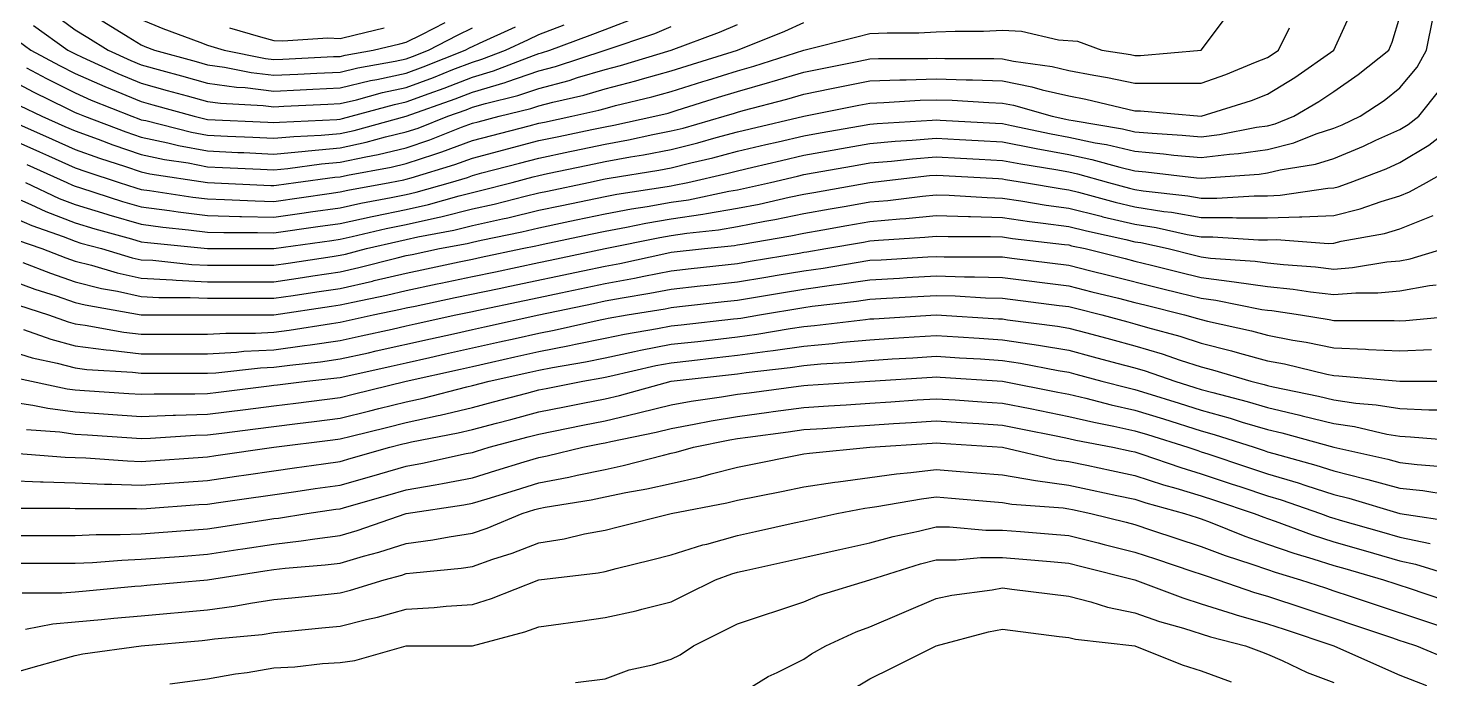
# Model space of a CAD drawing. Header units: inches. Extents: x 794995 to 811195, y 2485918 to 2508058.
# Drawn here: x 796174 to 796809, y 2489353 to 2489648 of the extents above; entities that cross this region are included whole.
import ezdxf

# ---------------------------------------------------------------- set-up
doc = ezdxf.new("R2010")
doc.units = ezdxf.units.IN
doc.header["$MEASUREMENT"] = 0
doc.layers.add('contour', color=7, linetype='Continuous')

msp = doc.modelspace()

# ---------------------------------------------------------------- linework, layer by layer
at = {"layer": 'contour'}
for points in [[(796165.16, 2489572.74), (796175.16, 2489568.36), (796181.96, 2489565.16), (796195.16, 2489560.03), (796204.1, 2489557.3), (796220.71, 2489552.81), (796225.16, 2489551.52), (796227.95, 2489551.15), (796255.16, 2489548.36), (796285.16, 2489548.36), (796311.41, 2489552.11), (796315.16, 2489552.65), (796320.61, 2489553.82), (796336.1, 2489557.42), (796345.16, 2489559.27), (796359.28, 2489562.48), (796360.76, 2489562.76), (796375.16, 2489566.36), (796384.96, 2489568.57), (796398.95, 2489572.15), (796405.16, 2489573.62), (796409.07, 2489574.45), (796427.66, 2489578.36), (796435.16, 2489579.94), (796437.09, 2489580.3), (796459.58, 2489583.94), (796465.16, 2489585.03), (796474.05, 2489587.25), (796484, 2489589.52), (796495.16, 2489592.48), (796508.02, 2489595.5), (796513.62, 2489596.82), (796525.16, 2489599.54), (796532.66, 2489600.86), (796550.87, 2489604.07), (796555.16, 2489604.83), (796558.4, 2489605.12), (796583.34, 2489606.54), (796585.16, 2489606.7), (796586.92, 2489606.6), (796612, 2489605.2), (796615.16, 2489605.03), (796619.3, 2489604.22), (796637.16, 2489600.36), (796645.16, 2489598.89), (796657.16, 2489596.36), (796662.3, 2489595.5), (796675.16, 2489592.48), (796688.13, 2489591.33), (796692.75, 2489590.78), (796705.16, 2489589.61), (796718.02, 2489591.22), (796722.03, 2489591.49), (796735.16, 2489593.36), (796747.16, 2489596.36), (796757.16, 2489600.36), (796765.16, 2489602.91), (796769.03, 2489604.49), (796777.16, 2489608.36), (796787.96, 2489615.56), (796795.16, 2489621.22), (796802.9, 2489630.62), (796807.16, 2489638.36), (796813.16, 2489668.36)], [(796168.16, 2489605.36), (796184.77, 2489597.98), (796195.16, 2489593.36), (796206.18, 2489589.38), (796217.96, 2489585.56), (796225.16, 2489583.1), (796229.07, 2489582.27), (796255.16, 2489578.36), (796283.76, 2489576.97), (796285.16, 2489576.93), (796286.41, 2489577.11), (796295.16, 2489578.36), (796312.76, 2489580.76), (796315.16, 2489580.97), (796318.49, 2489581.69), (796338.24, 2489585.28), (796345.16, 2489586.93), (796358.02, 2489591.22), (796361.31, 2489592.21), (796375.16, 2489597.31), (796383.91, 2489599.61), (796400.87, 2489604.07), (796405.16, 2489605.2), (796407.77, 2489605.75), (796420.16, 2489608.36), (796432.43, 2489611.09), (796435.16, 2489611.89), (796439.96, 2489613.16), (796456.38, 2489617.14), (796465.16, 2489619.61), (796479.44, 2489624.08), (796481.52, 2489624.73), (796495.16, 2489628.99), (796502.48, 2489631.04), (796525.16, 2489638.36), (796549.16, 2489644.36), (796555.16, 2489645.86), (796562.98, 2489646.19), (796577.33, 2489646.19), (796585.16, 2489646.54), (796593.73, 2489646.93), (796606.59, 2489646.93), (796615.16, 2489647.36), (796623.73, 2489646.93), (796640.54, 2489642.98), (796649.16, 2489642.36), (796660.16, 2489638.36), (796673.09, 2489636.29), (796675.16, 2489635.86), (796677.66, 2489635.86), (796705.16, 2489638.36), (796727.66, 2489668.36)], [(796173.24, 2489586.44), (796191.41, 2489578.36), (796193.96, 2489577.16), (796195.16, 2489576.7), (796197.56, 2489575.96), (796216.59, 2489569.79), (796225.16, 2489567.31), (796237.89, 2489565.63), (796241.83, 2489565.03), (796255.16, 2489563.36), (796269.79, 2489563), (796270.53, 2489563), (796285.16, 2489562.65), (796298.91, 2489564.61), (796301.83, 2489565.03), (796315.16, 2489566.93), (796324.57, 2489568.95), (796338.3, 2489571.5), (796345.16, 2489572.91), (796349.6, 2489573.92), (796365.16, 2489578.36), (796372.85, 2489580.67), (796375.16, 2489581.52), (796379.44, 2489582.65), (796396.41, 2489587.11), (796405.16, 2489589.41), (796419.16, 2489592.36), (796420.81, 2489592.71), (796435.16, 2489595.73), (796445.83, 2489597.7), (796456.88, 2489600.08), (796465.16, 2489601.69), (796470.49, 2489603.03), (796489.16, 2489608.36), (796493.73, 2489609.79), (796495.16, 2489610.24), (796497.77, 2489610.97), (796517.47, 2489616.05), (796525.16, 2489618.36), (796537.66, 2489620.86), (796555.16, 2489624.36), (796568.71, 2489624.81), (796571.61, 2489624.81), (796585.16, 2489625.24), (796598.71, 2489624.81), (796601.61, 2489624.81), (796615.16, 2489624.36), (796628.49, 2489621.7), (796633.16, 2489620.36), (796645.16, 2489617.59), (796652.9, 2489616.1), (796672, 2489611.52), (796675.16, 2489610.86), (796677.66, 2489610.86), (796705.16, 2489608.36), (796727.96, 2489615.56), (796735.16, 2489618.36), (796747.57, 2489625.95), (796765.16, 2489638.36), (796774.63, 2489658.89)], [(796195.16, 2489659.13), (796219.16, 2489644.36), (796225.16, 2489640.67), (796226.78, 2489639.98), (796231.16, 2489638.36), (796249.94, 2489633.14), (796255.16, 2489631.69), (796262.9, 2489630.62), (796274.95, 2489628.15), (796285.16, 2489626.93), (796296.07, 2489627.45), (796304.66, 2489627.86), (796315.16, 2489628.36), (796323.24, 2489630.28), (796340.16, 2489633.36), (796345.16, 2489634.45), (796348.02, 2489635.5), (796355.16, 2489638.36), (796368.37, 2489645.15), (796375.16, 2489648.36)], [(796169.34, 2489642.55), (796175.16, 2489638.36), (796188.1, 2489631.3), (796195.16, 2489627.77), (796208.63, 2489621.83), (796213.73, 2489619.79), (796225.16, 2489615.03), (796230.38, 2489613.58), (796249.16, 2489608.36), (796253.96, 2489607.16), (796255.16, 2489606.93), (796282.43, 2489605.63), (796285.16, 2489605.5), (796287.77, 2489605.75), (796313.73, 2489606.93), (796315.16, 2489607.06), (796316.23, 2489607.29), (796320.16, 2489608.36), (796339.8, 2489613.72), (796345.16, 2489614.88), (796355.5, 2489618.71), (796362.37, 2489621.15), (796375.16, 2489626.09), (796384.63, 2489628.89), (796402.76, 2489635.96), (796405.16, 2489636.78), (796406.41, 2489637.11), (796410.16, 2489638.36), (796428.49, 2489645.03), (796435.16, 2489647.74), (796450.16, 2489653.36)], [(796172.66, 2489578.36), (796187.96, 2489571.16), (796195.16, 2489568.36), (796209.56, 2489563.96), (796210.46, 2489563.67), (796225.16, 2489559.41), (796234.93, 2489558.13), (796246.59, 2489556.93), (796255.16, 2489555.86), (796262.48, 2489555.68), (796277.84, 2489555.68), (796285.16, 2489555.5), (796305.16, 2489558.36), (796315.16, 2489559.79), (796329.7, 2489562.91), (796330.44, 2489563.08), (796345.16, 2489566.09), (796355.16, 2489568.36), (796369.16, 2489572.36), (796375.16, 2489573.86), (796378.83, 2489574.69), (796393.16, 2489578.36), (796402.66, 2489580.86), (796405.16, 2489581.52), (796409.16, 2489582.36), (796427.33, 2489586.19), (796435.16, 2489587.84), (796446.77, 2489589.97), (796452.6, 2489590.92), (796465.16, 2489593.36), (796477.16, 2489596.36), (796485.56, 2489598.76), (796495.16, 2489601.3), (796500.87, 2489602.65), (796525.16, 2489608.36), (796550.16, 2489613.36), (796555.16, 2489614.36), (796561.37, 2489614.57), (796577.89, 2489615.63), (796585.16, 2489615.86), (796592.43, 2489615.63), (796608.95, 2489614.57), (796615.16, 2489614.36), (796620.16, 2489613.36), (796637.66, 2489608.36), (796643.83, 2489607.03), (796645.16, 2489606.78), (796647.16, 2489606.36), (796669.44, 2489602.65), (796675.16, 2489601.3), (796682.9, 2489600.62), (796696.59, 2489599.79), (796705.16, 2489598.99), (796713.49, 2489600.03), (796730.16, 2489603.36), (796735.16, 2489604.07), (796738.59, 2489604.93), (796747.16, 2489608.36), (796758.49, 2489615.03), (796765.16, 2489619.61), (796776.27, 2489627.25), (796790.16, 2489638.36), (796791.63, 2489641.89), (796795.16, 2489653.36)], [(796183.16, 2489656.36), (796195.16, 2489647.59), (796200.87, 2489644.08), (796210.16, 2489638.36), (796220.45, 2489633.66), (796225.16, 2489631.69), (796234.39, 2489629.13), (796243.42, 2489626.62), (796255.16, 2489623.36), (796268.33, 2489621.53), (796272.19, 2489621.33), (796285.16, 2489619.79), (796297.16, 2489620.36), (796302.89, 2489620.63), (796315.16, 2489621.22), (796329.01, 2489624.51), (796331.83, 2489625.03), (796345.16, 2489627.93), (796352.78, 2489630.74), (796371.83, 2489638.36), (796374.03, 2489639.49), (796375.16, 2489640.03), (796378.32, 2489641.52), (796394.57, 2489648.95)], [(796225.16, 2489652.21), (796234.89, 2489648.09), (796251.63, 2489641.89), (796255.16, 2489640.5), (796262.66, 2489638.36), (796281.33, 2489634.53), (796285.16, 2489634.07), (796289.25, 2489634.27), (796312.16, 2489635.36), (796315.16, 2489635.5), (796317.47, 2489636.05), (796330.16, 2489638.36), (796342.3, 2489641.22), (796345.16, 2489641.89), (796352.22, 2489645.42), (796362.71, 2489650.81)], [(796165.16, 2489625.24), (796176.18, 2489619.38), (796191.63, 2489611.89), (796195.16, 2489610.13), (796196.38, 2489609.59), (796199.44, 2489608.36), (796218.1, 2489601.3), (796225.16, 2489598.89), (796237.16, 2489596.36), (796241.96, 2489595.16), (796255.16, 2489592.65), (796268.8, 2489592), (796271.66, 2489591.86), (796285.16, 2489591.22), (796299.37, 2489592.57), (796300.76, 2489592.76), (796315.16, 2489594.01), (796326.94, 2489596.57), (796335.78, 2489598.99), (796345.16, 2489601.22), (796350.52, 2489603), (796363.91, 2489608.36), (796372.21, 2489611.31), (796375.16, 2489612.45), (796380.97, 2489614.17), (796395.75, 2489617.77), (796405.16, 2489620.99), (796418.91, 2489624.61), (796422.66, 2489625.86), (796435.16, 2489629.54), (796442.14, 2489631.38), (796465.16, 2489638.36), (796487.05, 2489646.47), (796495.16, 2489649.9)], [(796165.16, 2489598.36), (796179.01, 2489592.21), (796183.16, 2489590.36), (796195.16, 2489585.03), (796200.06, 2489583.26), (796215.16, 2489578.36), (796222.71, 2489575.91), (796225.16, 2489575.2), (796228.8, 2489574.72), (796248.49, 2489571.69), (796255.16, 2489570.86), (796262.85, 2489570.67), (796276.79, 2489569.99), (796285.16, 2489569.79), (796310.16, 2489573.36), (796315.16, 2489574.07), (796318.69, 2489574.83), (796337.66, 2489578.36), (796344.01, 2489579.51), (796345.16, 2489579.79), (796347.3, 2489580.5), (796367.08, 2489586.44), (796375.16, 2489589.41), (796405.16, 2489597.31), (796414.29, 2489599.23), (796429.16, 2489602.36), (796435.16, 2489603.62), (796439.16, 2489604.36), (796457.66, 2489608.36), (796463.7, 2489609.82), (796465.16, 2489610.24), (796467.89, 2489611.09), (796486.59, 2489616.93), (796495.16, 2489619.61), (796509.79, 2489623.73), (796510.87, 2489624.08), (796525.16, 2489628.36), (796533.49, 2489630.03), (796550.16, 2489633.36), (796555.16, 2489634.36), (796559.03, 2489634.49), (796581.29, 2489634.49), (796585.16, 2489634.61), (796589.03, 2489634.49), (796611.29, 2489634.49), (796615.16, 2489634.36), (796620.16, 2489633.36), (796637.66, 2489630.86), (796645.16, 2489629.13), (796656.59, 2489626.93), (796662.75, 2489625.95), (796675.16, 2489623.36), (796705.16, 2489623.36), (796716.27, 2489627.25), (796729.7, 2489632.91), (796735.16, 2489635.03), (796737.23, 2489636.29), (796740.16, 2489638.36), (796745.16, 2489648.36)], [(796170.06, 2489613.26), (796180.16, 2489608.36), (796190.54, 2489603.75), (796195.16, 2489601.69), (796205.59, 2489597.93), (796212.22, 2489595.42), (796225.16, 2489590.99), (796235.59, 2489588.8), (796246.34, 2489587.19), (796255.16, 2489585.5), (796261.98, 2489585.18), (796279.16, 2489584.36), (796285.16, 2489584.08), (796291.48, 2489584.68), (796306.76, 2489586.76), (796315.16, 2489587.49), (796326.83, 2489590.03), (796332.47, 2489591.05), (796345.16, 2489594.08), (796355.87, 2489597.65), (796370.16, 2489603.36), (796375.16, 2489605.2), (796377.66, 2489605.86), (796387.16, 2489608.36), (796401.63, 2489611.89), (796405.16, 2489613.1), (796411.59, 2489614.79), (796425.61, 2489617.91), (796435.16, 2489620.71), (796449.11, 2489624.41), (796452.12, 2489625.32), (796465.16, 2489628.99), (796472.3, 2489631.22), (796495.16, 2489638.36), (796516.59, 2489646.93), (796525.16, 2489650.86)], [(796173.16, 2489630.36), (796182.22, 2489625.42), (796195.16, 2489618.95), (796202.51, 2489615.71), (796220.87, 2489608.36), (796223.98, 2489607.18), (796225.16, 2489606.78), (796227.16, 2489606.36), (796247.96, 2489601.16), (796255.16, 2489599.79), (796264.16, 2489599.36), (796275.61, 2489598.82), (796285.16, 2489598.36), (796294.29, 2489599.23), (796306.59, 2489599.79), (796315.16, 2489600.54), (796321.59, 2489601.93), (796345.16, 2489608.36), (796367.29, 2489616.23), (796375.16, 2489619.27), (796389.9, 2489623.62), (796390.76, 2489623.96), (796405.16, 2489628.89), (796412.66, 2489630.86), (796435.16, 2489638.36), (796457.66, 2489645.86), (796465.16, 2489649.07)], [(796176.32, 2489649.52), (796191.83, 2489638.36), (796193.98, 2489637.18), (796195.16, 2489636.6), (796198.32, 2489635.2), (796214.57, 2489627.77), (796225.16, 2489623.36), (796236.9, 2489620.1), (796245.93, 2489617.59), (796255.16, 2489615.03), (796261.01, 2489614.22), (796280.29, 2489613.23), (796285.16, 2489612.65), (796289.66, 2489612.86), (796309.7, 2489613.82), (796315.16, 2489614.08), (796322.66, 2489615.86), (796334.44, 2489619.07), (796345.16, 2489621.4), (796357.54, 2489625.98), (796366.27, 2489629.47), (796375.16, 2489632.91), (796379.37, 2489634.15), (796390.16, 2489638.36), (796400.45, 2489643.07), (796405.16, 2489645.42), (796416.59, 2489649.79)], [(796265.16, 2489648.36), (796279.16, 2489644.36), (796285.16, 2489642.65), (796289.3, 2489642.5), (796309.7, 2489643.82), (796315.16, 2489643.65), (796322.08, 2489645.28), (796335.16, 2489648.36)], [(796165.16, 2489563.36), (796175.59, 2489558.8), (796189.7, 2489553.82), (796195.16, 2489551.69), (796197.71, 2489550.91), (796207.16, 2489548.36), (796221.07, 2489544.27), (796225.16, 2489543.36), (796230.45, 2489543.07), (796248.02, 2489541.22), (796255.16, 2489540.86), (796285.16, 2489540.86), (796291.68, 2489541.84), (796311.63, 2489544.83), (796315.16, 2489545.36), (796317.61, 2489545.91), (796327.16, 2489548.36), (796341.76, 2489551.76), (796345.16, 2489552.45), (796350.45, 2489553.65), (796366.76, 2489556.76), (796375.16, 2489558.86), (796388.71, 2489561.91), (796391.12, 2489562.4), (796405.16, 2489565.73), (796415.59, 2489567.93), (796435.16, 2489572.05), (796440.49, 2489573.03), (796463.34, 2489576.54), (796465.16, 2489576.86), (796466.46, 2489577.06), (796472.66, 2489578.36), (796490.97, 2489582.55), (796495.16, 2489583.65), (796502.08, 2489585.28), (796515.16, 2489588.36), (796525.16, 2489590.71), (796555.16, 2489596.01), (796566.51, 2489597.01), (796574.25, 2489597.45), (796585.16, 2489598.36), (796595.75, 2489597.77), (796604.11, 2489597.31), (796615.16, 2489596.69), (796629.64, 2489593.88), (796630.49, 2489593.69), (796645.16, 2489590.99), (796655.59, 2489588.8), (796668.24, 2489585.28), (796675.16, 2489583.65), (796680.02, 2489583.23), (796703.09, 2489580.43), (796705.16, 2489580.24), (796707.3, 2489580.5), (796731.41, 2489582.11), (796735.16, 2489582.65), (796740.87, 2489584.08), (796756.88, 2489586.64), (796765.16, 2489589.27), (796778.71, 2489594.81), (796784.25, 2489597.45), (796795.16, 2489602.36), (796798.91, 2489604.61), (796803.73, 2489608.36), (796813.16, 2489620.36)], [(796169.07, 2489552.27), (796180.16, 2489548.36), (796190.97, 2489544.18), (796195.16, 2489542.74), (796202.66, 2489540.86), (796214.25, 2489537.45), (796225.16, 2489535.03), (796239.28, 2489534.24), (796240.87, 2489534.08), (796255.16, 2489533.36), (796285.16, 2489533.36), (796298.2, 2489535.32), (796302.81, 2489536.01), (796315.16, 2489537.86), (796323.73, 2489539.79), (796341.02, 2489544.22), (796345.16, 2489545.2), (796347.77, 2489545.75), (796360.16, 2489548.36), (796372.76, 2489550.76), (796375.16, 2489551.36), (796379.03, 2489552.23), (796397.5, 2489556.02), (796405.16, 2489557.84), (796417.16, 2489560.36), (796422.12, 2489561.4), (796435.16, 2489564.15), (796447.16, 2489566.36), (796454.25, 2489567.45), (796465.16, 2489569.36), (796472.98, 2489570.54), (796491.16, 2489574.36), (796495.16, 2489575.03), (796497.95, 2489575.57), (796510.16, 2489578.36), (796522.3, 2489581.22), (796525.16, 2489581.89), (796529.44, 2489582.65), (796547.66, 2489585.86), (796555.16, 2489587.19), (796564.84, 2489588.04), (796574.39, 2489589.13), (796585.16, 2489590.03), (796596.21, 2489589.41), (796604.57, 2489588.95), (796615.16, 2489588.36), (796623.53, 2489586.73), (796639.35, 2489584.17), (796645.16, 2489583.1), (796649.07, 2489582.27), (796663.16, 2489578.36), (796672.61, 2489575.81), (796675.16, 2489575.2), (796678.91, 2489574.61), (796699.16, 2489572.36), (796705.16, 2489571.3), (796712.22, 2489571.3), (796729.16, 2489572.36), (796735.16, 2489572.36), (796740.97, 2489572.56), (796762.55, 2489575.75), (796765.16, 2489575.86), (796767.16, 2489576.36), (796772.66, 2489578.36), (796788.95, 2489584.57), (796795.16, 2489587.36), (796808.28, 2489595.24), (796825.16, 2489608.36)], [(796171.48, 2489542.05), (796184, 2489537.2), (796195.16, 2489533.36), (796207.16, 2489530.36), (796214.44, 2489529.07), (796225.16, 2489526.69), (796233.05, 2489526.26), (796247.26, 2489526.26), (796255.16, 2489525.86), (796285.16, 2489525.86), (796293.98, 2489527.19), (796304.72, 2489528.8), (796315.16, 2489530.36), (796329.85, 2489533.67), (796330.68, 2489533.88), (796345.16, 2489537.31), (796354.29, 2489539.23), (796369.16, 2489542.36), (796375.16, 2489543.62), (796379.07, 2489544.45), (796397.66, 2489548.36), (796403.88, 2489549.64), (796405.16, 2489549.94), (796407.16, 2489550.36), (796428.64, 2489554.88), (796435.16, 2489556.26), (796444.84, 2489558.04), (796453.67, 2489559.85), (796465.16, 2489561.86), (796479.51, 2489564.01), (796481.16, 2489564.36), (796495.16, 2489566.69), (796504.93, 2489568.59), (796518.49, 2489571.69), (796525.16, 2489573.07), (796529.66, 2489573.86), (796555.16, 2489578.36), (796582.08, 2489581.44), (796585.16, 2489581.69), (796588.32, 2489581.52), (796613.39, 2489580.13), (796615.16, 2489580.03), (796616.55, 2489579.76), (796625.16, 2489578.36), (796642.23, 2489575.44), (796645.16, 2489575.03), (796649.6, 2489573.92), (796666.22, 2489569.43), (796675.16, 2489567.31), (796688.28, 2489565.24), (796691.66, 2489564.86), (796705.16, 2489562.48), (796719.28, 2489562.48), (796721.16, 2489562.36), (796735.16, 2489562.36), (796749.64, 2489562.84), (796750.76, 2489562.76), (796765.16, 2489563.36), (796777.16, 2489566.36), (796786.59, 2489569.79), (796795.16, 2489572.36), (796799.44, 2489574.07), (796807.16, 2489578.36), (796818.73, 2489584.79)], [(796165.16, 2489534.36), (796176.87, 2489530.07), (796186.59, 2489526.93), (796195.16, 2489523.99), (796199.66, 2489522.86), (796225.16, 2489518.36), (796285.16, 2489518.36), (796311.25, 2489522.27), (796315.16, 2489522.86), (796320.97, 2489524.17), (796336.22, 2489527.3), (796345.16, 2489529.41), (796359.16, 2489532.36), (796360.81, 2489532.71), (796375.16, 2489535.73), (796385.59, 2489537.93), (796405.16, 2489542.05), (796410.38, 2489543.14), (796435.16, 2489548.36), (796460.05, 2489553.47), (796465.16, 2489554.36), (796472.22, 2489555.42), (796486.59, 2489556.93), (796495.16, 2489558.36), (796507.57, 2489560.78), (796511.99, 2489561.53), (796525.16, 2489564.24), (796537.16, 2489566.36), (796544.44, 2489567.65), (796555.16, 2489569.54), (796563.27, 2489570.25), (796578.95, 2489572.15), (796585.16, 2489572.74), (796590.97, 2489572.56), (796608.3, 2489571.5), (796615.16, 2489571.3), (796623.43, 2489570.08), (796634.92, 2489568.12), (796645.16, 2489566.69), (796659.83, 2489563.03), (796660.68, 2489562.84), (796675.16, 2489559.41), (796684.7, 2489557.91), (796698.73, 2489554.79), (796705.16, 2489553.65), (796710.45, 2489553.65), (796731.16, 2489552.36), (796735.16, 2489552.36), (796739.3, 2489552.5), (796762.76, 2489550.76), (796765.16, 2489550.86), (796768.49, 2489551.69), (796788.24, 2489555.28), (796795.16, 2489557.36), (796810.16, 2489563.36)], [(796169.55, 2489522.75), (796183.16, 2489518.36), (796192, 2489515.2), (796195.16, 2489514.36), (796199.77, 2489513.75), (796217.26, 2489510.47), (796225.16, 2489509.54), (796255.16, 2489509.54), (796263.49, 2489510.03), (796276.83, 2489510.03), (796285.16, 2489510.47), (796292.14, 2489511.38), (796311.29, 2489514.49), (796315.16, 2489515.03), (796317.89, 2489515.63), (796330.16, 2489518.36), (796342.61, 2489520.91), (796345.16, 2489521.52), (796349.16, 2489522.36), (796367.33, 2489526.19), (796387.16, 2489530.36), (796392.12, 2489531.4), (796425.16, 2489538.36), (796435.16, 2489540.47), (796441.83, 2489541.69), (796463.09, 2489546.29), (796465.16, 2489546.7), (796480.16, 2489548.36), (796493.73, 2489549.79), (796495.16, 2489550.03), (796497.23, 2489550.43), (796519.31, 2489554.22), (796525.16, 2489555.42), (796533.73, 2489556.93), (796544.66, 2489558.86), (796555.16, 2489560.71), (796568.71, 2489561.91), (796571.44, 2489562.08), (796585.16, 2489563.36), (796599.7, 2489562.91), (796600.61, 2489562.91), (796615.16, 2489562.48), (796627.47, 2489560.67), (796633.55, 2489559.97), (796645.16, 2489558.36), (796653.16, 2489556.36), (796671.02, 2489552.5), (796675.16, 2489551.52), (796677.89, 2489551.09), (796690.16, 2489548.36), (796702.16, 2489545.36), (796705.16, 2489544.61), (796709.44, 2489544.07), (796729.53, 2489542.74), (796735.16, 2489541.93), (796742.36, 2489541.16), (796756.88, 2489540.08), (796765.16, 2489539.13), (796773.73, 2489539.79), (796789.16, 2489542.36), (796795.16, 2489542.91), (796799.77, 2489543.75), (796815.16, 2489548.36)], [(796171.83, 2489511.69), (796184.11, 2489507.31), (796195.16, 2489504.36), (796209.28, 2489502.48), (796211.16, 2489502.36), (796225.16, 2489500.71), (796255.16, 2489500.71), (796268.28, 2489501.49), (796271.66, 2489501.86), (796285.16, 2489502.57), (796299.11, 2489504.41), (796301.61, 2489504.81), (796315.16, 2489506.69), (796324.7, 2489508.82), (796338.73, 2489511.93), (796345.16, 2489513.36), (796349.25, 2489514.27), (796367.66, 2489518.36), (796375.16, 2489519.94), (796377.16, 2489520.36), (796398.64, 2489524.88), (796405.16, 2489526.26), (796415.16, 2489528.36), (796435.16, 2489532.57), (796448.49, 2489535.03), (796452.75, 2489535.95), (796465.16, 2489538.36), (796474.16, 2489539.36), (796495.16, 2489541.69), (796500.87, 2489542.65), (796523.16, 2489546.36), (796525.16, 2489546.7), (796526.62, 2489546.9), (796535.16, 2489548.36), (796552.16, 2489551.36), (796555.16, 2489551.89), (796559.03, 2489552.23), (796580.02, 2489553.5), (796585.16, 2489553.99), (796590.61, 2489553.82), (796609.7, 2489553.82), (796615.16, 2489553.65), (796619.77, 2489552.98), (796643.22, 2489550.3), (796645.16, 2489550.03), (796646.49, 2489549.69), (796652.66, 2489548.36), (796670.66, 2489543.86), (796675.16, 2489542.74), (796682.66, 2489540.86), (796694.66, 2489537.86), (796705.16, 2489535.24), (796720.16, 2489533.36), (796735.16, 2489531.22), (796746.77, 2489529.97), (796754.72, 2489528.8), (796765.16, 2489527.59), (796775.16, 2489528.36), (796785.16, 2489528.36), (796795.16, 2489529.27), (796808.49, 2489531.7), (796811.52, 2489532)], [(796165.16, 2489502.21), (796175.75, 2489498.95), (796186.98, 2489496.54), (796195.16, 2489494.36), (796200.45, 2489493.65), (796221.16, 2489492.36), (796225.16, 2489491.89), (796255.16, 2489491.89), (796258.91, 2489492.11), (796279.16, 2489494.36), (796285.16, 2489494.68), (796292.43, 2489495.63), (796306.38, 2489497.14), (796315.16, 2489498.36), (796328.02, 2489501.22), (796331.52, 2489502), (796356.07, 2489507.45), (796366.59, 2489509.79), (796375.16, 2489511.69), (796380.61, 2489512.91), (796405.16, 2489518.36), (796429.94, 2489523.58), (796435.16, 2489524.68), (796442.9, 2489526.1), (796455.39, 2489528.13), (796465.16, 2489530.03), (796478.28, 2489531.49), (796481.66, 2489531.86), (796495.16, 2489533.36), (796508.02, 2489535.5), (796513.16, 2489536.36), (796525.16, 2489538.36), (796533.94, 2489539.58), (796548.95, 2489542.15), (796555.16, 2489543.07), (796560.16, 2489543.36), (796581.41, 2489544.61), (796585.16, 2489544.83), (796588.8, 2489544.72), (796611.52, 2489544.72), (796615.16, 2489544.61), (796619.44, 2489544.07), (796645.16, 2489540.86), (796655.16, 2489538.36), (796663.16, 2489536.36), (796687.16, 2489530.36), (796695.16, 2489528.36), (796705.16, 2489525.86), (796711.83, 2489525.03), (796732.66, 2489520.86), (796735.16, 2489520.5), (796737.09, 2489520.3), (796750.16, 2489518.36), (796763.09, 2489516.29), (796765.16, 2489515.86), (796767.77, 2489515.75), (796792.55, 2489515.75), (796795.16, 2489515.63), (796797.77, 2489515.75), (796825.16, 2489518.36)], [(796166.92, 2489490.13), (796191.63, 2489484.83), (796195.16, 2489484.36), (796199.44, 2489484.07), (796219.53, 2489482.74), (796225.16, 2489482.36), (796230.97, 2489482.56), (796249.35, 2489482.56), (796255.16, 2489482.74), (796260.16, 2489483.36), (796283.02, 2489486.22), (796285.16, 2489486.49), (796286.83, 2489486.7), (796300.16, 2489488.36), (796313.7, 2489489.82), (796315.16, 2489490.03), (796317.3, 2489490.5), (796338.34, 2489495.18), (796345.16, 2489496.69), (796355.87, 2489499.07), (796362.89, 2489500.63), (796387.43, 2489506.09), (796394.44, 2489507.65), (796405.16, 2489510.03), (796412.14, 2489511.38), (796432.94, 2489516.14), (796435.16, 2489516.6), (796436.62, 2489516.9), (796445.16, 2489518.36), (796462.37, 2489521.15), (796465.16, 2489521.69), (796468.91, 2489522.11), (796489.16, 2489524.36), (796495.16, 2489525.03), (796515.16, 2489528.36), (796525.16, 2489530.03), (796538.71, 2489531.91), (796541.31, 2489532.21), (796555.16, 2489534.24), (796568.49, 2489535.03), (796572.03, 2489535.24), (796585.16, 2489536.01), (796597.89, 2489535.63), (796602.43, 2489535.63), (796615.16, 2489535.24), (796645.16, 2489531.49), (796655.66, 2489528.86), (796667.66, 2489525.86), (796675.16, 2489523.99), (796679.66, 2489522.86), (796697.66, 2489518.36), (796703.54, 2489516.74), (796705.16, 2489516.22), (796708.02, 2489515.5), (796727.89, 2489511.09), (796735.16, 2489509.13), (796746.59, 2489506.93), (796752.75, 2489505.95), (796765.16, 2489503.36), (796779.56, 2489502.76), (796780.87, 2489502.65), (796795.16, 2489502), (796809.44, 2489502.65)], [(796165.16, 2489479.13), (796176.07, 2489477.45), (796182.81, 2489476.01), (796195.16, 2489474.36), (796225.16, 2489472.36), (796239.64, 2489472.84), (796240.61, 2489472.91), (796255.16, 2489473.36), (796272.3, 2489475.5), (796285.16, 2489477.11), (796295.16, 2489478.36), (796315.16, 2489480.86), (796321.16, 2489482.36), (796345.16, 2489488.36), (796369.7, 2489493.82), (796375.16, 2489495.03), (796383.73, 2489496.93), (796394.25, 2489499.27), (796405.16, 2489501.7), (796419.11, 2489504.41), (796421.83, 2489505.03), (796435.16, 2489507.77), (796443.94, 2489509.58), (796458.95, 2489512.15), (796465.16, 2489513.36), (796469.66, 2489513.86), (796493.28, 2489516.49), (796495.16, 2489516.7), (796496.62, 2489516.9), (796505.16, 2489518.36), (796525.16, 2489521.69), (796529.03, 2489522.23), (796549, 2489524.52), (796555.16, 2489525.42), (796562.66, 2489525.86), (796576.83, 2489526.69), (796585.16, 2489527.19), (796593.73, 2489526.93), (796607.42, 2489526.1), (796615.16, 2489525.86), (796640.87, 2489522.65), (796645.16, 2489522.11), (796648.16, 2489521.36), (796660.16, 2489518.36), (796672, 2489515.2), (796675.16, 2489514.36), (796680.87, 2489512.65), (796695.43, 2489508.63), (796705.16, 2489505.5), (796718.87, 2489502.08), (796722.53, 2489500.99), (796735.16, 2489497.59), (796742.9, 2489496.1), (796762, 2489491.52), (796765.16, 2489490.86), (796767.56, 2489490.76), (796795.16, 2489488.36), (796825.16, 2489488.36)], [(796173.16, 2489466.36), (796188.24, 2489465.28), (796195.16, 2489464.36), (796200.78, 2489463.99), (796220.87, 2489462.65), (796225.16, 2489462.36), (796229.3, 2489462.5), (796249.7, 2489463.82), (796255.16, 2489463.99), (796261.59, 2489464.79), (796276.83, 2489466.69), (796285.16, 2489467.74), (796295.87, 2489469.07), (796303.49, 2489470.03), (796315.16, 2489471.49), (796328.66, 2489474.86), (796332.66, 2489475.86), (796345.16, 2489478.99), (796352.85, 2489480.67), (796372.55, 2489485.75), (796375.16, 2489486.36), (796382.66, 2489488.36), (796401.07, 2489492.45), (796405.16, 2489493.36), (796411.37, 2489494.57), (796426.38, 2489497.14), (796435.16, 2489498.95), (796448.49, 2489501.7), (796451.21, 2489502.31), (796465.16, 2489505.03), (796477.16, 2489506.36), (796483.91, 2489507.11), (796495.16, 2489508.36), (796503.94, 2489509.58), (796518.95, 2489512.15), (796525.16, 2489513.07), (796530.02, 2489513.5), (796553.09, 2489516.29), (796555.16, 2489516.49), (796556.92, 2489516.6), (796585.16, 2489518.36), (796613.39, 2489516.6), (796615.16, 2489516.49), (796617.38, 2489516.14), (796640.02, 2489513.22), (796645.16, 2489512.36), (796653.34, 2489510.18), (796664.11, 2489507.31), (796675.16, 2489504.36), (796687.47, 2489500.67), (796695.69, 2489497.84), (796705.16, 2489494.79), (796710.3, 2489493.5), (796727.66, 2489488.36), (796733.62, 2489486.82), (796735.16, 2489486.36), (796737.77, 2489485.75), (796758.3, 2489481.5), (796765.16, 2489479.79), (796775.16, 2489478.36), (796784.44, 2489477.65), (796795.16, 2489475.86), (796808.2, 2489475.32), (796812.12, 2489475.32)], [(796167.77, 2489455.75), (796190.71, 2489453.92), (796195.16, 2489453.75), (796199.96, 2489453.56), (796218.95, 2489452.15), (796225.16, 2489451.93), (796255.16, 2489454.07), (796258.91, 2489454.61), (796285.16, 2489458.36), (796311.83, 2489461.69), (796315.16, 2489462.11), (796320.16, 2489463.36), (796336.16, 2489467.36), (796345.16, 2489469.61), (796359.56, 2489472.76), (796360.56, 2489472.96), (796375.16, 2489476.36), (796384.63, 2489478.89), (796399.7, 2489482.91), (796405.16, 2489484.36), (796408.49, 2489485.03), (796425.16, 2489488.36), (796433.7, 2489489.82), (796435.16, 2489490.13), (796437.38, 2489490.58), (796458.18, 2489495.34), (796465.16, 2489496.69), (796474.53, 2489497.74), (796484.66, 2489498.86), (796495.16, 2489500.03), (796508.71, 2489501.91), (796511.31, 2489502.21), (796525.16, 2489504.24), (796538.13, 2489505.39), (796542.75, 2489505.95), (796555.16, 2489507.11), (796565.75, 2489507.77), (796575.16, 2489508.36), (796585.16, 2489508.99), (796595.16, 2489508.36), (796604.57, 2489507.77), (796615.16, 2489507.11), (796628.49, 2489505.03), (796631.44, 2489504.65), (796645.16, 2489502.36), (796656.21, 2489499.41), (796666.98, 2489496.54), (796675.16, 2489494.36), (796679.77, 2489492.98), (796693.16, 2489488.36), (796702.3, 2489485.5), (796705.16, 2489484.61), (796710.38, 2489483.14), (796725.93, 2489479.13), (796735.16, 2489476.36), (796749.75, 2489472.96), (796750.87, 2489472.65), (796765.16, 2489469.07), (796774.53, 2489467.74), (796789.16, 2489464.36), (796795.16, 2489463.36), (796799.96, 2489463.16), (796822.3, 2489461.22)], [(796165.16, 2489443.36), (796179.56, 2489442.76), (796180.76, 2489442.76), (796195.16, 2489442.21), (796208.49, 2489441.7), (796211.83, 2489441.7), (796225.16, 2489441.22), (796255.16, 2489443.36), (796268.28, 2489445.24), (796272.66, 2489445.86), (796285.16, 2489447.65), (796294.53, 2489448.99), (796307.66, 2489450.86), (796315.16, 2489451.93), (796320.16, 2489453.36), (796337.66, 2489458.36), (796343.66, 2489459.86), (796345.16, 2489460.24), (796347.56, 2489460.76), (796368.67, 2489464.85), (796375.16, 2489466.36), (796386.07, 2489469.27), (796392.53, 2489470.99), (796405.16, 2489474.36), (796416.83, 2489476.69), (796425.16, 2489478.36), (796435.16, 2489480.36), (796441.65, 2489481.88), (796465.16, 2489488.36), (796495.16, 2489491.69), (796499.03, 2489492.23), (796519, 2489494.52), (796525.16, 2489495.42), (796532.9, 2489496.1), (796546.59, 2489496.93), (796555.16, 2489497.74), (796565.16, 2489498.36), (796574.57, 2489498.95), (796585.16, 2489499.61), (796595.75, 2489498.95), (796605.16, 2489498.36), (796615.16, 2489497.74), (796623.27, 2489496.47), (796640.36, 2489493.16), (796645.16, 2489492.36), (796648.32, 2489491.52), (796660.16, 2489488.36), (796672.08, 2489485.29), (796675.16, 2489484.61), (796680.61, 2489482.91), (796695.16, 2489478.36), (796705.16, 2489475.24), (796718.33, 2489471.53), (796723.73, 2489469.79), (796735.16, 2489466.36), (796741.65, 2489464.85), (796765.16, 2489458.36), (796789.7, 2489452.91), (796795.16, 2489451.44), (796802.98, 2489450.54), (796816.27, 2489449.47)], [(796167.56, 2489430.76), (796192.76, 2489430.76), (796195.16, 2489430.67), (796197.38, 2489430.58), (796222.94, 2489430.58), (796225.16, 2489430.5), (796227.47, 2489430.67), (796251.16, 2489432.36), (796255.16, 2489432.65), (796260.16, 2489433.36), (796295.16, 2489438.36), (796303.91, 2489439.61), (796315.16, 2489441.22), (796328.49, 2489445.03), (796333.16, 2489446.36), (796345.16, 2489449.79), (796352.43, 2489451.09), (796372.3, 2489455.5), (796375.16, 2489456.05), (796376.92, 2489456.6), (796382.66, 2489458.36), (796400.42, 2489463.1), (796405.16, 2489464.36), (796425.16, 2489468.36), (796435.16, 2489470.36), (796449.75, 2489473.77), (796450.87, 2489474.08), (796465.16, 2489477.65), (796474.25, 2489479.27), (796487.96, 2489481.16), (796495.16, 2489482.36), (796500.45, 2489483.07), (796522.85, 2489486.05), (796525.16, 2489486.36), (796527.03, 2489486.49), (796555.16, 2489488.36), (796583.39, 2489490.13), (796585.16, 2489490.24), (796586.92, 2489490.13), (796615.16, 2489488.36), (796640.16, 2489483.36), (796645.16, 2489482.36), (796652.98, 2489480.54), (796664.39, 2489477.59), (796675.16, 2489475.24), (796688.02, 2489471.22), (796705.16, 2489465.86), (796711.01, 2489464.22), (796729.16, 2489458.36), (796733.66, 2489456.86), (796735.16, 2489456.36), (796738.02, 2489455.5), (796757.05, 2489450.25), (796765.16, 2489447.65), (796779.44, 2489444.08), (796780.61, 2489443.82), (796795.16, 2489439.9), (796805.5, 2489438.71), (796816.59, 2489436.93)], [(796155.16, 2489418.36), (796195.16, 2489418.36), (796204.76, 2489418.76), (796215.56, 2489418.76), (796225.16, 2489419.13), (796255.16, 2489421.44), (796261.16, 2489422.36), (796282.43, 2489425.63), (796285.16, 2489426.05), (796287.23, 2489426.29), (796300.16, 2489428.36), (796313.28, 2489430.24), (796315.16, 2489430.5), (796318.16, 2489431.36), (796336.83, 2489436.69), (796345.16, 2489439.07), (796358.2, 2489441.4), (796361.61, 2489441.91), (796375.16, 2489444.51), (796385.75, 2489447.77), (796398.49, 2489451.69), (796405.16, 2489453.75), (796409.03, 2489454.49), (796425.16, 2489458.36), (796433.49, 2489460.03), (796435.16, 2489460.36), (796437.77, 2489460.97), (796458.3, 2489465.22), (796465.16, 2489466.93), (796475.59, 2489468.8), (796483.16, 2489470.36), (796495.16, 2489472.36), (796509.28, 2489474.24), (796511.31, 2489474.51), (796525.16, 2489476.36), (796536.41, 2489477.11), (796544.44, 2489477.65), (796555.16, 2489478.36), (796564.53, 2489478.99), (796576.59, 2489479.79), (796585.16, 2489480.36), (796593.73, 2489479.79), (796605.78, 2489478.99), (796615.16, 2489478.36), (796627.66, 2489475.86), (796645.16, 2489472.36), (796656.51, 2489469.71), (796665.56, 2489467.96), (796675.16, 2489465.86), (796680.87, 2489464.08), (796699.16, 2489458.36), (796703.62, 2489456.82), (796705.16, 2489456.36), (796708.16, 2489455.36), (796726.16, 2489449.36), (796735.16, 2489446.36), (796749.01, 2489442.21), (796752.53, 2489440.99), (796765.16, 2489436.93), (796772.02, 2489435.22), (796795.16, 2489428.36), (796821.16, 2489424.36)], [(796157.66, 2489405.86), (796195.16, 2489405.86), (796202.98, 2489406.19), (796216.27, 2489407.25), (796225.16, 2489407.59), (796244.44, 2489409.07), (796255.16, 2489409.9), (796268.8, 2489412), (796271.16, 2489412.36), (796285.16, 2489414.51), (796297.57, 2489415.95), (796303.73, 2489416.93), (796315.16, 2489418.36), (796322.9, 2489420.62), (796345.16, 2489428.36), (796371.29, 2489432.23), (796375.16, 2489432.98), (796381.83, 2489435.03), (796394.57, 2489438.95), (796405.16, 2489442.21), (796418.71, 2489444.81), (796422.53, 2489445.73), (796435.16, 2489448.36), (796443.43, 2489450.08), (796461.63, 2489454.83), (796465.16, 2489455.63), (796467.38, 2489456.14), (796475.16, 2489458.36), (796491.73, 2489461.79), (796495.16, 2489462.36), (796499.77, 2489462.98), (796518.1, 2489465.42), (796525.16, 2489466.36), (796533.73, 2489466.93), (796545.78, 2489467.74), (796555.16, 2489468.36), (796565.87, 2489469.07), (796573.91, 2489469.61), (796585.16, 2489470.36), (796596.41, 2489469.61), (796604.44, 2489469.07), (796615.16, 2489468.36), (796623.49, 2489466.69), (796640.16, 2489463.36), (796645.16, 2489462.36), (796648.4, 2489461.6), (796665.16, 2489458.36), (796673.39, 2489456.6), (796675.16, 2489456.22), (796678.32, 2489455.2), (796695.93, 2489449.13), (796705.16, 2489446.36), (796718.66, 2489441.86), (796723.16, 2489440.36), (796735.16, 2489436.36), (796741.31, 2489434.52), (796759.16, 2489428.36), (796763.54, 2489426.74), (796765.16, 2489426.22), (796768.16, 2489425.36), (796786.83, 2489420.03), (796795.16, 2489417.65), (796808.8, 2489414.73)], [(796171.16, 2489392.36), (796189.16, 2489392.36), (796195.16, 2489392.91), (796200.16, 2489393.36), (796222.16, 2489395.36), (796225.16, 2489395.63), (796227.66, 2489395.86), (796255.16, 2489398.36), (796281.16, 2489402.36), (796285.16, 2489402.98), (796290.38, 2489403.58), (796308.49, 2489405.03), (796315.16, 2489405.86), (796325.75, 2489408.95), (796332.75, 2489410.78), (796345.16, 2489414.73), (796357.16, 2489416.36), (796364.57, 2489417.77), (796375.16, 2489419.36), (796381.83, 2489421.69), (796397.66, 2489428.36), (796403.39, 2489430.13), (796405.16, 2489430.67), (796408.02, 2489431.22), (796428.95, 2489434.57), (796435.16, 2489435.86), (796444.63, 2489437.84), (796454.05, 2489439.47), (796465.16, 2489442), (796478.49, 2489445.03), (796483.16, 2489446.36), (796495.16, 2489449.36), (796502.66, 2489450.86), (796521.41, 2489454.61), (796525.16, 2489455.36), (796527.77, 2489455.75), (796555.16, 2489458.36), (796583.28, 2489460.24), (796585.16, 2489460.36), (796587.03, 2489460.24), (796615.16, 2489458.36), (796639.53, 2489452.74), (796645.16, 2489451.93), (796653.34, 2489450.18), (796664.57, 2489447.77), (796675.16, 2489445.5), (796688.13, 2489441.33), (796693.73, 2489439.79), (796705.16, 2489436.36), (796711.16, 2489434.36), (796729.16, 2489428.36), (796733.45, 2489426.65), (796735.16, 2489426.05), (796738.69, 2489424.83), (796755.43, 2489418.63), (796765.16, 2489415.5), (796778.49, 2489411.7), (796783.16, 2489410.36), (796795.16, 2489406.93), (796802.22, 2489405.42), (796825.16, 2489398.36)], [(796172.66, 2489375.86), (796185.16, 2489378.36), (796195.16, 2489379.27), (796207.16, 2489380.36), (796212.66, 2489380.86), (796225.16, 2489382), (796255.16, 2489384.73), (796267.16, 2489386.36), (796274.57, 2489387.77), (796285.16, 2489389.36), (796293.34, 2489390.18), (796308.49, 2489391.69), (796315.16, 2489392.36), (796319.96, 2489393.56), (796335.16, 2489398.36), (796343.09, 2489400.43), (796345.16, 2489401.09), (796348.32, 2489401.52), (796369.94, 2489403.58), (796375.16, 2489404.36), (796384.39, 2489407.59), (796393.16, 2489410.36), (796405.16, 2489415.03), (796416.59, 2489416.93), (796425.93, 2489419.13), (796435.16, 2489420.86), (796441.16, 2489422.36), (796465.16, 2489428.36), (796490.36, 2489433.16), (796495.16, 2489434.36), (796515.16, 2489438.36), (796525.16, 2489440.36), (796539.28, 2489442.48), (796540.76, 2489442.76), (796555.16, 2489444.73), (796567.16, 2489446.36), (796573.73, 2489446.93), (796585.16, 2489448.36), (796596.07, 2489447.45), (796603.62, 2489446.82), (796615.16, 2489445.86), (796630.16, 2489443.36), (796645.16, 2489441.22), (796655.75, 2489438.95), (796666.98, 2489436.54), (796675.16, 2489434.79), (796680.02, 2489433.23), (796697.66, 2489428.36), (796703.28, 2489426.49), (796705.16, 2489425.86), (796709.16, 2489424.36), (796724.87, 2489418.08), (796735.16, 2489414.51), (796747.16, 2489410.36), (796755.69, 2489407.84), (796765.16, 2489404.79), (796770.16, 2489403.36), (796787.66, 2489398.36), (796793.28, 2489396.49), (796795.16, 2489395.86), (796798.91, 2489394.61), (796815.78, 2489388.99)], [(796165.16, 2489355.5), (796175.16, 2489358.36), (796189.16, 2489362.36), (796195.16, 2489364.07), (796198.69, 2489364.83), (796225.16, 2489368.36), (796252.66, 2489370.86), (796255.16, 2489371.09), (796258.32, 2489371.52), (796279.94, 2489373.58), (796285.16, 2489374.36), (796291.83, 2489375.03), (796306.98, 2489376.54), (796315.16, 2489377.36), (796327.16, 2489380.36), (796332.12, 2489381.4), (796345.16, 2489385.03), (796357.79, 2489385.73), (796363.16, 2489386.36), (796375.16, 2489387.11), (796383.73, 2489389.79), (796405.16, 2489398.36), (796432, 2489401.52), (796435.16, 2489402.11), (796440.16, 2489403.36), (796456.16, 2489407.36), (796465.16, 2489409.61), (796479.44, 2489414.08), (796481.31, 2489414.51), (796495.16, 2489418.36), (796503.34, 2489420.18), (796520.87, 2489424.07), (796525.16, 2489425.03), (796527.89, 2489425.63), (796540.16, 2489428.36), (796552.76, 2489430.76), (796555.16, 2489431.09), (796558.32, 2489431.52), (796578.49, 2489435.03), (796585.16, 2489435.86), (796592.08, 2489435.28), (796609.7, 2489433.82), (796615.16, 2489433.36), (796619.44, 2489432.65), (796642.66, 2489430.86), (796645.16, 2489430.5), (796646.92, 2489430.13), (796655.16, 2489428.36), (796671.16, 2489424.36), (796675.16, 2489423.36), (796682.66, 2489420.86), (796705.16, 2489413.36), (796716.07, 2489409.27), (796728.1, 2489405.42), (796735.16, 2489402.98), (796738.59, 2489401.79), (796750.16, 2489398.36), (796761.41, 2489394.61), (796765.16, 2489393.36), (796772.66, 2489390.86), (796817.66, 2489375.86)], [(796238.02, 2489351.22), (796255.16, 2489353.36), (796267.79, 2489355.73), (796273.16, 2489356.36), (796285.16, 2489358.36), (796294.63, 2489358.89), (796307.16, 2489360.36), (796315.16, 2489360.86), (796321.83, 2489361.69), (796345.16, 2489368.36), (796375.16, 2489368.36), (796398.84, 2489374.68), (796405.16, 2489376.93), (796415.16, 2489378.36), (796423.91, 2489379.61), (796435.16, 2489381.22), (796449.28, 2489384.24), (796451.83, 2489385.03), (796465.16, 2489388.36), (796471.83, 2489391.69), (796485.16, 2489398.36), (796492.55, 2489400.97), (796495.16, 2489401.69), (796499.44, 2489402.65), (796516.98, 2489406.54), (796525.16, 2489408.36), (796538.02, 2489411.22), (796541.52, 2489412), (796555.16, 2489415.03), (796565.59, 2489417.93), (796577.16, 2489420.36), (796585.16, 2489422.36), (796591.16, 2489422.36), (796607.66, 2489420.86), (796615.16, 2489420.86), (796623.34, 2489420.18), (796635.93, 2489419.13), (796645.16, 2489418.36), (796658.49, 2489415.03), (796661.16, 2489414.36), (796675.16, 2489410.86), (796684.53, 2489407.74), (796701.41, 2489402.11), (796705.16, 2489400.86), (796706.98, 2489400.18), (796712.66, 2489398.36), (796729.35, 2489392.56), (796735.16, 2489390.86), (796752.03, 2489385.24), (796765.16, 2489380.86), (796774.53, 2489377.74), (796791.41, 2489372.11), (796795.16, 2489370.86), (796797.03, 2489370.24), (796802.66, 2489368.36), (796818.49, 2489361.69)], [(796421.83, 2489351.7), (796435.16, 2489353.36), (796446.07, 2489357.45), (796456.59, 2489359.79), (796465.16, 2489362.36), (796469.16, 2489364.36), (796475.16, 2489368.36), (796488.49, 2489375.03), (796495.16, 2489378.36), (796525.16, 2489388.36), (796532.22, 2489391.3), (796555.16, 2489398.36), (796577.96, 2489405.56), (796585.16, 2489407.36), (796594.16, 2489407.36), (796605.16, 2489408.36), (796615.16, 2489408.36), (796624.39, 2489407.59), (796636.98, 2489406.54), (796645.16, 2489405.86), (796651.16, 2489404.36), (796675.16, 2489398.36), (796696.88, 2489390.08), (796705.16, 2489387.45), (796719.64, 2489382.84), (796721.04, 2489382.48), (796735.16, 2489378.36), (796742.66, 2489375.86), (796765.16, 2489368.36), (796785.93, 2489359.13), (796795.16, 2489355.03), (796807.16, 2489350.36)], [(796495.16, 2489345.86), (796509.01, 2489354.51), (796513.16, 2489356.36), (796525.16, 2489362.36), (796528.69, 2489364.83), (796535.16, 2489368.36), (796548.84, 2489374.68), (796555.16, 2489376.93), (796585.16, 2489389.79), (796592.22, 2489391.3), (796610.54, 2489393.75), (796615.16, 2489394.61), (796619.44, 2489394.07), (796645.16, 2489390.86), (796655.16, 2489388.36), (796662.66, 2489385.86), (796675.16, 2489383.36), (796686.27, 2489379.47), (796697.16, 2489376.36), (796709.3, 2489372.5), (796725.16, 2489368.36), (796732.43, 2489365.63), (796735.16, 2489364.61), (796741.83, 2489361.69), (796753.16, 2489356.36), (796765.16, 2489351.7)], [(796545.69, 2489347.84), (796555.16, 2489353.36), (796565.16, 2489358.36), (796585.16, 2489368.36), (796608.84, 2489374.68), (796615.16, 2489375.86), (796640.87, 2489372.65), (796645.16, 2489372.11), (796648.16, 2489371.36), (796675.16, 2489368.36), (796696.59, 2489359.79), (796705.16, 2489357.11), (796718.8, 2489352)]]:
    msp.add_lwpolyline(points, dxfattribs=at)

doc.saveas('drawing.dxf')
